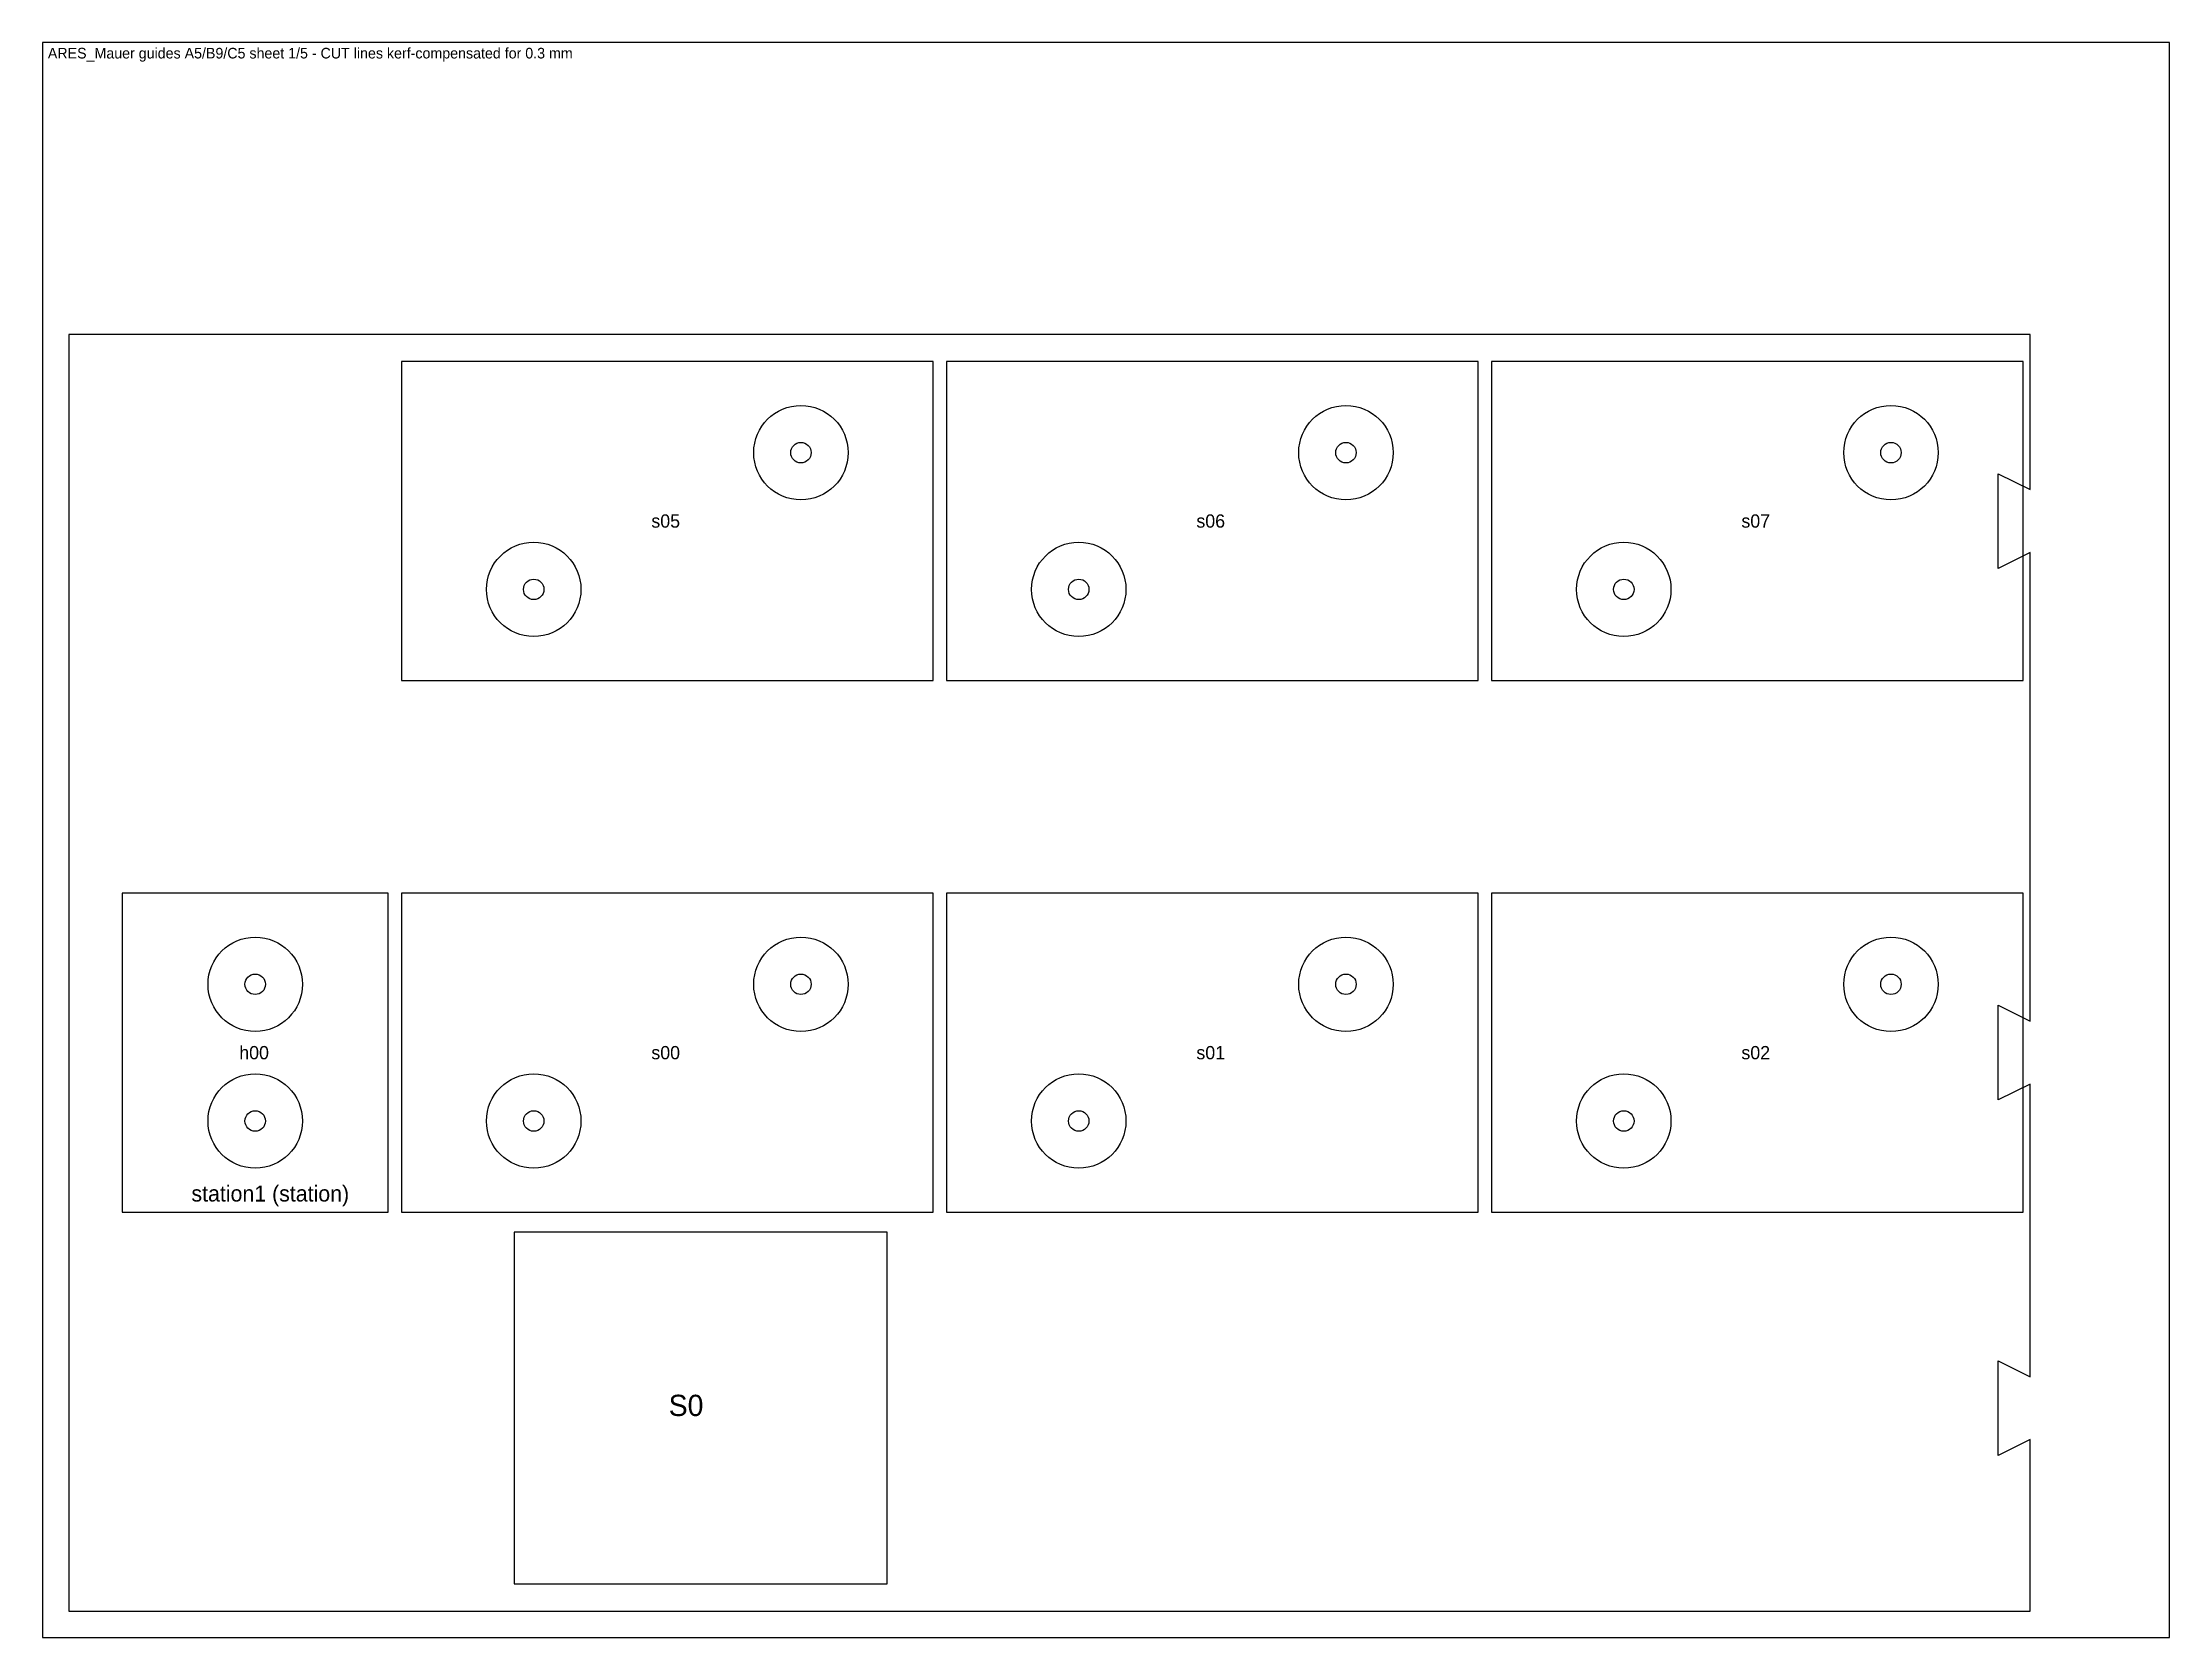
# Model space of a CAD drawing. Extents: x 0 to 800, y 0 to 600.
import ezdxf

# ---------------------------------------------------------------- set-up
doc = ezdxf.new("R2010")
doc.units = 0
for name, color, linetype in [('CUT', 1, 'CONTINUOUS'), ('ENGRAVE', 5, 'CONTINUOUS'), ('SHEET', 3, 'CONTINUOUS')]:
    doc.layers.add(name, color=color, linetype=linetype)

msp = doc.modelspace()

# ---------------------------------------------------------------- linework, layer by layer
at = {"layer": 'CUT', "color": 1}
for p, q in [((747.65, 490.15), (9.85, 490.15)), ((9.85, 490.15), (9.85, 9.85)), ((747.65, 431.8077), (747.65, 490.15)), ((735.6, 402.1923), (735.6, 437.8077)), ((735.6, 437.8077), (747.65, 431.8077)), ((747.65, 408.1923), (735.6, 402.1923)), ((747.65, 231.8077), (747.65, 408.1923)), ((735.6, 202.1923), (735.6, 237.8077)), ((735.6, 237.8077), (747.65, 231.8077)), ((747.65, 208.1923), (735.6, 202.1923)), ((747.65, 98.1077), (747.65, 208.1923)), ((317.65, 152.45), (177.35, 152.45)), ((177.35, 152.45), (177.35, 20.15)), ((317.65, 20.15), (317.65, 152.45)), ((735.6, 68.4923), (735.6, 104.1077)), ((735.6, 104.1077), (747.65, 98.1077)), ((747.65, 74.4923), (735.6, 68.4923)), ((747.65, 9.85), (747.65, 74.4923)), ((177.35, 20.15), (317.65, 20.15)), ((9.85, 9.85), (747.65, 9.85))]:
    msp.add_line(p, q, dxfattribs=at)
for centre in [(285.25, 445.714), (490.25, 445.714), (695.25, 445.714), (184.75, 394.286), (389.75, 394.286), (594.75, 394.286), (80, 245.714), (285.25, 245.714), (490.25, 245.714), (695.25, 245.714), (80, 194.286), (184.75, 194.286), (389.75, 194.286), (594.75, 194.286)]:
    msp.add_circle(centre, 3.85, dxfattribs=at)
at = {"layer": 'ENGRAVE', "color": 5}
for p, q in [((335, 480), (135, 480)), ((135, 480), (135, 360)), ((335, 360), (335, 480)), ((540, 480), (340, 480)), ((340, 480), (340, 360)), ((540, 360), (540, 480)), ((745, 480), (545, 480)), ((545, 480), (545, 360)), ((745, 360), (745, 480)), ((135, 360), (335, 360)), ((340, 360), (540, 360)), ((545, 360), (745, 360)), ((130, 280), (30, 280)), ((30, 280), (30, 160)), ((130, 160), (130, 280)), ((335, 280), (135, 280)), ((135, 280), (135, 160)), ((335, 160), (335, 280)), ((540, 280), (340, 280)), ((340, 280), (340, 160)), ((540, 160), (540, 280)), ((745, 280), (545, 280)), ((545, 280), (545, 160)), ((745, 160), (745, 280)), ((30, 160), (130, 160)), ((135, 160), (335, 160)), ((340, 160), (540, 160)), ((545, 160), (745, 160))]:
    msp.add_line(p, q, dxfattribs=at)
for centre in [(285.25, 445.714), (490.25, 445.714), (695.25, 445.714), (184.75, 394.286), (389.75, 394.286), (594.75, 394.286), (80, 245.714), (285.25, 245.714), (490.25, 245.714), (695.25, 245.714), (80, 194.286), (184.75, 194.286), (389.75, 194.286), (594.75, 194.286)]:
    msp.add_circle(centre, 17.75, dxfattribs=at)
at = {"layer": 'SHEET', "color": 3}
for p, q in [((800, 600), (0, 600)), ((0, 600), (0, 0)), ((800, 0), (800, 600)), ((0, 0), (800, 0))]:
    msp.add_line(p, q, dxfattribs=at)

# ---------------------------------------------------------------- texts
at = {"layer": 'ENGRAVE', "color": 5}
for s, height, p in [('s05', 5, (229, 417.5)), ('s06', 5, (434, 417.5)), ('s07', 5, (639, 417.5)), ('h00', 5, (74, 217.5)), ('s00', 5, (229, 217.5)), ('s01', 5, (434, 217.5)), ('s02', 5, (639, 217.5)), ('station1 (station)', 6, (56, 164)), ('S0', 8, (235.5, 83.3))]:
    msp.add_text(s, height=height, dxfattribs=at).set_placement(p)
at = {"layer": 'SHEET', "color": 3}
msp.add_text('ARES_Mauer guides A5/B9/C5 sheet 1/5 - CUT lines kerf-compensated for 0.3 mm', height=4, dxfattribs=at).set_placement((2, 594))

doc.saveas('drawing.dxf')
